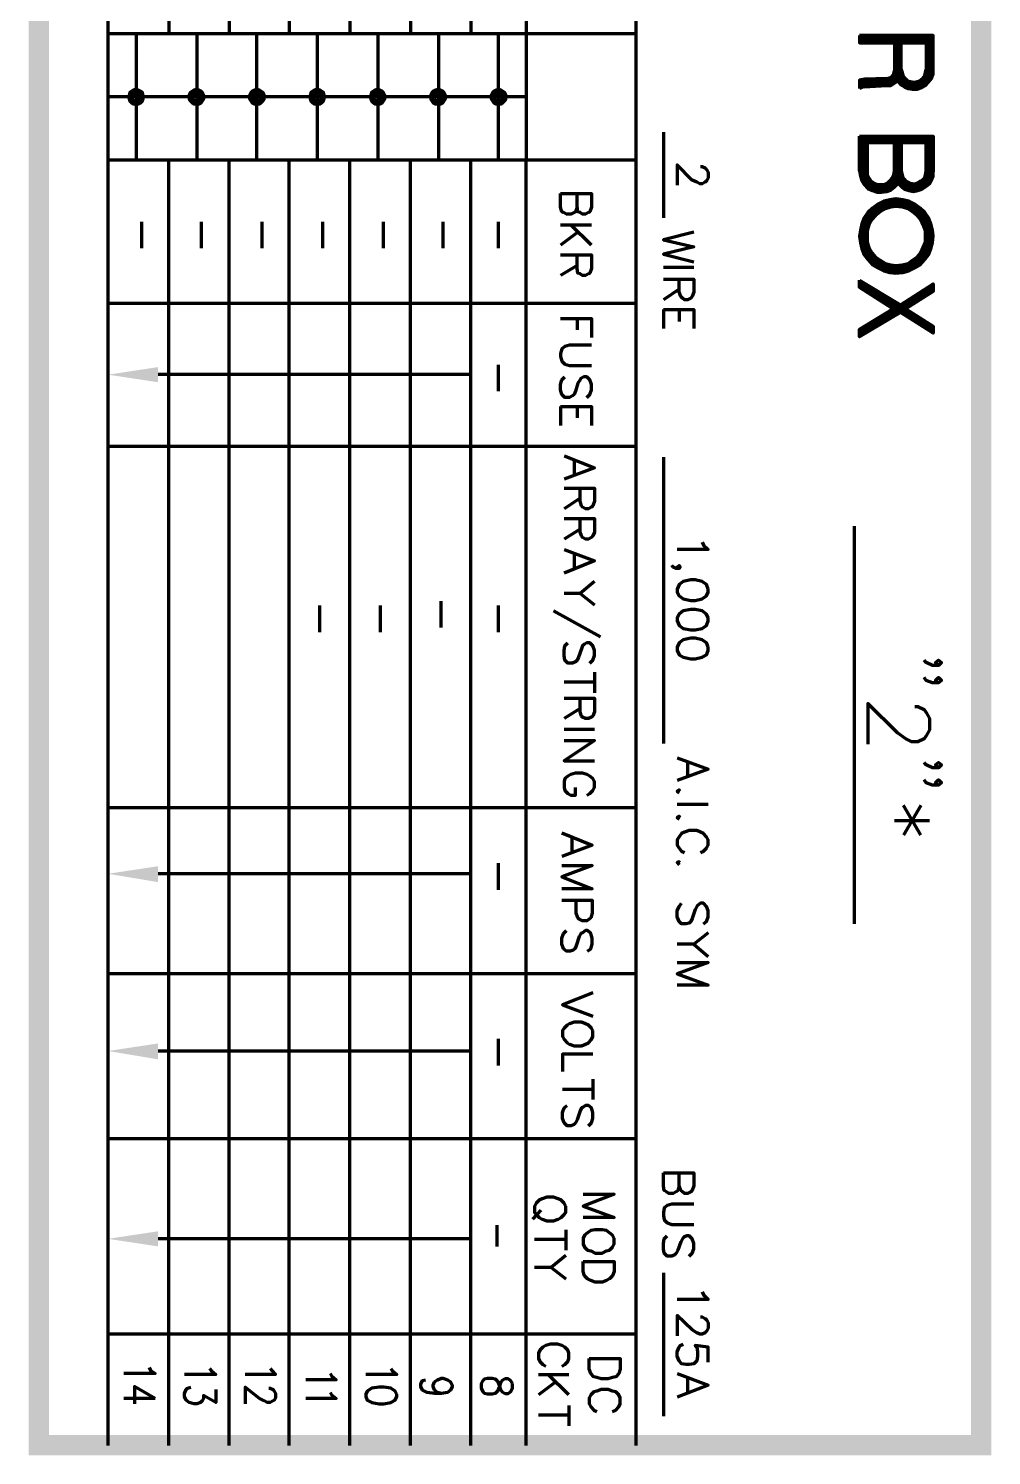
# Model space of a CAD drawing. Header units: inches. Extents: x -186 to 186, y -282 to 282.
# Drawn here: x 8.8 to 55.9, y 139 to 208.8 of the extents above; entities that cross this region are included whole.
import ezdxf

# ---------------------------------------------------------------- set-up
doc = ezdxf.new("R2010")
doc.units = ezdxf.units.IN
doc.header["$MEASUREMENT"] = 0
doc.layers.add('H', color=7, linetype='CONTINUOUS', lineweight=100)
doc.layers.add('P', color=250, linetype='CONTINUOUS', lineweight=100)

msp = doc.modelspace()

# ---------------------------------------------------------------- hatches: boundary and pattern name
at = {"layer": 'H', "linetype": 'Continuous'}
for points in [[(8.815, 139), (9.815, 140), (8.815, 271.889)], [(9.815, 140), (8.815, 271.889), (9.815, 270.889)], [(55.889, 271.37), (54.889, 271.37), (55.889, 139)], [(54.889, 271.37), (55.889, 139), (54.889, 140)], [(13.926, 205.852), (14.037, 205.556), (13.815, 205.778)], [(14.074, 205.889), (14.074, 205.556), (13.926, 205.852)], [(14.074, 205.556), (13.926, 205.852), (14.037, 205.556)], [(14.185, 205.852), (14.111, 205.556), (14.074, 205.889)], [(14.111, 205.556), (14.074, 205.889), (14.074, 205.556)], [(14.148, 205.519), (14.185, 205.852), (14.111, 205.556)], [(14.333, 205.778), (14.148, 205.519), (14.185, 205.852)], [(16.889, 205.852), (17, 205.556), (16.778, 205.778)], [(17.037, 205.889), (17.037, 205.556), (16.889, 205.852)], [(17.037, 205.556), (16.889, 205.852), (17, 205.556)], [(17.148, 205.852), (17.074, 205.556), (17.037, 205.889)], [(17.074, 205.556), (17.037, 205.889), (17.037, 205.556)], [(17.111, 205.519), (17.148, 205.852), (17.074, 205.556)], [(17.296, 205.778), (17.111, 205.519), (17.148, 205.852)], [(19.852, 205.852), (19.926, 205.556), (19.704, 205.778)], [(19.963, 205.889), (19.963, 205.556), (19.852, 205.852)], [(19.963, 205.556), (19.852, 205.852), (19.926, 205.556)], [(20.111, 205.852), (20, 205.556), (19.963, 205.889)], [(20, 205.556), (19.963, 205.889), (19.963, 205.556)], [(20.037, 205.519), (20.111, 205.852), (20, 205.556)], [(20.222, 205.778), (20.037, 205.519), (20.111, 205.852)], [(22.778, 205.852), (22.889, 205.556), (22.667, 205.778)], [(22.926, 205.889), (22.926, 205.556), (22.778, 205.852)], [(22.926, 205.556), (22.778, 205.852), (22.889, 205.556)], [(23.074, 205.852), (22.963, 205.556), (22.926, 205.889)], [(22.963, 205.556), (22.926, 205.889), (22.926, 205.556)], [(23, 205.519), (23.074, 205.852), (22.963, 205.556)], [(23.185, 205.778), (23, 205.519), (23.074, 205.852)], [(25.741, 205.852), (25.852, 205.556), (25.63, 205.778)], [(25.889, 205.889), (25.889, 205.556), (25.741, 205.852)], [(25.889, 205.556), (25.741, 205.852), (25.852, 205.556)], [(26, 205.852), (25.926, 205.556), (25.889, 205.889)], [(25.926, 205.556), (25.889, 205.889), (25.889, 205.556)], [(25.963, 205.519), (26, 205.852), (25.926, 205.556)], [(26.148, 205.778), (25.963, 205.519), (26, 205.852)], [(28.704, 205.852), (28.815, 205.556), (28.556, 205.778)], [(28.852, 205.889), (28.852, 205.556), (28.704, 205.852)], [(28.852, 205.556), (28.704, 205.852), (28.815, 205.556)], [(28.963, 205.852), (28.889, 205.556), (28.852, 205.889)], [(28.889, 205.556), (28.852, 205.889), (28.852, 205.556)], [(29.111, 205.778), (28.889, 205.519), (28.963, 205.852)], [(28.889, 205.519), (28.963, 205.852), (28.889, 205.556)], [(31.667, 205.852), (31.741, 205.556), (31.519, 205.778)], [(31.778, 205.889), (31.778, 205.556), (31.667, 205.852)], [(31.778, 205.556), (31.667, 205.852), (31.741, 205.556)], [(31.926, 205.852), (31.815, 205.556), (31.778, 205.889)], [(31.815, 205.556), (31.778, 205.889), (31.778, 205.556)], [(31.852, 205.519), (31.926, 205.852), (31.815, 205.556)], [(32.037, 205.778), (31.852, 205.519), (31.926, 205.852)], [(13.667, 205.556), (13.963, 205.481), (13.63, 205.444)], [(13.963, 205.481), (13.63, 205.444), (13.963, 205.444)], [(13.63, 205.444), (13.963, 205.444), (13.667, 205.296)], [(13.704, 205.704), (13.963, 205.519), (13.667, 205.556)], [(13.963, 205.519), (13.667, 205.556), (13.963, 205.481)], [(13.963, 205.444), (13.667, 205.296), (13.963, 205.407)], [(13.667, 205.296), (13.963, 205.407), (13.704, 205.185)], [(13.815, 205.778), (14, 205.519), (13.704, 205.704)], [(14, 205.519), (13.704, 205.704), (13.963, 205.519)], [(13.963, 205.407), (13.704, 205.185), (13.963, 205.37)], [(13.704, 205.185), (13.963, 205.37), (13.815, 205.074)], [(14.037, 205.556), (13.815, 205.778), (14, 205.519)], [(13.963, 205.37), (13.815, 205.074), (14, 205.333)], [(13.815, 205.074), (14, 205.333), (13.926, 205)], [(14, 205.333), (13.926, 205), (14.037, 205.333)], [(13.926, 205), (14.037, 205.333), (14.074, 205)], [(14.037, 205.333), (14.074, 205), (14.074, 205.296)], [(14.074, 205.296), (14.185, 205), (14.111, 205.333)], [(14.074, 205), (14.074, 205.296), (14.185, 205)], [(14.185, 205), (14.111, 205.333), (14.333, 205.074)], [(14.111, 205.333), (14.333, 205.074), (14.148, 205.333)], [(14.185, 205.519), (14.333, 205.778), (14.148, 205.519)], [(14.148, 205.333), (14.444, 205.185), (14.185, 205.37)], [(14.333, 205.074), (14.148, 205.333), (14.444, 205.185)], [(14.444, 205.704), (14.185, 205.519), (14.333, 205.778)], [(14.481, 205.556), (14.185, 205.481), (14.444, 205.704)], [(14.185, 205.481), (14.444, 205.704), (14.185, 205.519)], [(14.519, 205.444), (14.185, 205.444), (14.481, 205.556)], [(14.185, 205.444), (14.481, 205.556), (14.185, 205.481)], [(14.481, 205.296), (14.185, 205.407), (14.519, 205.444)], [(14.185, 205.407), (14.519, 205.444), (14.185, 205.444)], [(14.185, 205.37), (14.481, 205.296), (14.185, 205.407)], [(14.444, 205.185), (14.185, 205.37), (14.481, 205.296)], [(16.667, 205.704), (16.926, 205.519), (16.593, 205.556)], [(16.926, 205.519), (16.593, 205.556), (16.889, 205.481)], [(16.593, 205.556), (16.889, 205.481), (16.593, 205.444)], [(16.889, 205.481), (16.593, 205.444), (16.889, 205.444)], [(16.593, 205.444), (16.889, 205.444), (16.593, 205.296)], [(16.889, 205.444), (16.593, 205.296), (16.889, 205.407)], [(16.593, 205.296), (16.889, 205.407), (16.667, 205.185)], [(16.778, 205.778), (16.963, 205.519), (16.667, 205.704)], [(16.963, 205.519), (16.667, 205.704), (16.926, 205.519)], [(16.889, 205.407), (16.667, 205.185), (16.926, 205.37)], [(16.667, 205.185), (16.926, 205.37), (16.778, 205.074)], [(17, 205.556), (16.778, 205.778), (16.963, 205.519)], [(16.926, 205.37), (16.778, 205.074), (16.963, 205.333)], [(16.778, 205.074), (16.963, 205.333), (16.889, 205)], [(16.963, 205.333), (16.889, 205), (17, 205.333)], [(16.889, 205), (17, 205.333), (17.037, 205)], [(17, 205.333), (17.037, 205), (17.037, 205.296)], [(17.037, 205.296), (17.148, 205), (17.074, 205.333)], [(17.037, 205), (17.037, 205.296), (17.148, 205)], [(17.148, 205), (17.074, 205.333), (17.296, 205.074)], [(17.074, 205.333), (17.296, 205.074), (17.111, 205.333)], [(17.37, 205.704), (17.111, 205.519), (17.296, 205.778)], [(17.148, 205.481), (17.37, 205.704), (17.111, 205.519)], [(17.111, 205.37), (17.444, 205.296), (17.148, 205.407)], [(17.111, 205.333), (17.37, 205.185), (17.111, 205.37)], [(17.37, 205.185), (17.111, 205.37), (17.444, 205.296)], [(17.296, 205.074), (17.111, 205.333), (17.37, 205.185)], [(17.444, 205.556), (17.148, 205.481), (17.37, 205.704)], [(17.481, 205.444), (17.148, 205.444), (17.444, 205.556)], [(17.148, 205.444), (17.444, 205.556), (17.148, 205.481)], [(17.444, 205.296), (17.148, 205.407), (17.481, 205.444)], [(17.148, 205.407), (17.481, 205.444), (17.148, 205.444)], [(19.556, 205.556), (19.852, 205.481), (19.519, 205.444)], [(19.852, 205.481), (19.519, 205.444), (19.852, 205.444)], [(19.519, 205.444), (19.852, 205.444), (19.556, 205.296)], [(19.63, 205.704), (19.889, 205.519), (19.556, 205.556)], [(19.889, 205.519), (19.556, 205.556), (19.852, 205.481)], [(19.852, 205.444), (19.556, 205.296), (19.852, 205.407)], [(19.556, 205.296), (19.852, 205.407), (19.63, 205.185)], [(19.704, 205.778), (19.889, 205.519), (19.63, 205.704)], [(19.852, 205.407), (19.63, 205.185), (19.889, 205.37)], [(19.63, 205.185), (19.889, 205.37), (19.704, 205.074)], [(19.926, 205.556), (19.704, 205.778), (19.889, 205.519)], [(19.889, 205.37), (19.704, 205.074), (19.889, 205.333)], [(19.704, 205.074), (19.889, 205.333), (19.852, 205)], [(19.889, 205.333), (19.852, 205), (19.926, 205.333)], [(19.852, 205), (19.926, 205.333), (19.963, 205)], [(19.926, 205.333), (19.963, 205), (19.963, 205.296)], [(19.963, 205.296), (20.111, 205), (20, 205.333)], [(19.963, 205), (19.963, 205.296), (20.111, 205)], [(20.111, 205), (20, 205.333), (20.222, 205.074)], [(20, 205.333), (20.222, 205.074), (20.037, 205.333)], [(20.074, 205.519), (20.222, 205.778), (20.037, 205.519)], [(20.037, 205.333), (20.333, 205.185), (20.074, 205.37)], [(20.222, 205.074), (20.037, 205.333), (20.333, 205.185)], [(20.333, 205.704), (20.074, 205.519), (20.222, 205.778)], [(20.111, 205.481), (20.333, 205.704), (20.074, 205.519)], [(20.074, 205.37), (20.407, 205.296), (20.111, 205.407)], [(20.333, 205.185), (20.074, 205.37), (20.407, 205.296)], [(20.407, 205.556), (20.111, 205.481), (20.333, 205.704)], [(20.407, 205.444), (20.111, 205.444), (20.407, 205.556)], [(20.111, 205.444), (20.407, 205.556), (20.111, 205.481)], [(20.407, 205.296), (20.111, 205.407), (20.407, 205.444)], [(20.111, 205.407), (20.407, 205.444), (20.111, 205.444)], [(22.519, 205.556), (22.815, 205.481), (22.481, 205.444)], [(22.815, 205.481), (22.481, 205.444), (22.815, 205.444)], [(22.481, 205.444), (22.815, 205.444), (22.519, 205.296)], [(22.556, 205.704), (22.815, 205.519), (22.519, 205.556)], [(22.815, 205.519), (22.519, 205.556), (22.815, 205.481)], [(22.815, 205.444), (22.519, 205.296), (22.815, 205.407)], [(22.519, 205.296), (22.815, 205.407), (22.556, 205.185)], [(22.667, 205.778), (22.852, 205.519), (22.556, 205.704)], [(22.852, 205.519), (22.556, 205.704), (22.815, 205.519)], [(22.815, 205.407), (22.556, 205.185), (22.815, 205.37)], [(22.556, 205.185), (22.815, 205.37), (22.667, 205.074)], [(22.889, 205.556), (22.667, 205.778), (22.852, 205.519)], [(22.815, 205.37), (22.667, 205.074), (22.852, 205.333)], [(22.667, 205.074), (22.852, 205.333), (22.778, 205)], [(22.852, 205.333), (22.778, 205), (22.889, 205.333)], [(22.778, 205), (22.889, 205.333), (22.926, 205)], [(22.889, 205.333), (22.926, 205), (22.926, 205.296)], [(22.926, 205.296), (23.074, 205), (22.963, 205.333)], [(22.926, 205), (22.926, 205.296), (23.074, 205)], [(23.074, 205), (22.963, 205.333), (23.185, 205.074)], [(22.963, 205.333), (23.185, 205.074), (23, 205.333)], [(23.037, 205.519), (23.185, 205.778), (23, 205.519)], [(23, 205.333), (23.296, 205.185), (23.037, 205.37)], [(23.185, 205.074), (23, 205.333), (23.296, 205.185)], [(23.296, 205.704), (23.037, 205.519), (23.185, 205.778)], [(23.333, 205.556), (23.037, 205.481), (23.296, 205.704)], [(23.037, 205.481), (23.296, 205.704), (23.037, 205.519)], [(23.37, 205.444), (23.037, 205.444), (23.333, 205.556)], [(23.037, 205.444), (23.333, 205.556), (23.037, 205.481)], [(23.333, 205.296), (23.037, 205.407), (23.37, 205.444)], [(23.037, 205.407), (23.37, 205.444), (23.037, 205.444)], [(23.037, 205.37), (23.333, 205.296), (23.037, 205.407)], [(23.296, 205.185), (23.037, 205.37), (23.333, 205.296)], [(25.481, 205.556), (25.778, 205.481), (25.444, 205.444)], [(25.778, 205.481), (25.444, 205.444), (25.778, 205.444)], [(25.444, 205.444), (25.778, 205.444), (25.481, 205.296)], [(25.519, 205.704), (25.778, 205.519), (25.481, 205.556)], [(25.778, 205.519), (25.481, 205.556), (25.778, 205.481)], [(25.778, 205.444), (25.481, 205.296), (25.778, 205.407)], [(25.481, 205.296), (25.778, 205.407), (25.519, 205.185)], [(25.63, 205.778), (25.815, 205.519), (25.519, 205.704)], [(25.815, 205.519), (25.519, 205.704), (25.778, 205.519)], [(25.778, 205.407), (25.519, 205.185), (25.778, 205.37)], [(25.519, 205.185), (25.778, 205.37), (25.63, 205.074)], [(25.852, 205.556), (25.63, 205.778), (25.815, 205.519)], [(25.778, 205.37), (25.63, 205.074), (25.815, 205.333)], [(25.63, 205.074), (25.815, 205.333), (25.741, 205)], [(25.815, 205.333), (25.741, 205), (25.852, 205.333)], [(25.741, 205), (25.852, 205.333), (25.889, 205)], [(25.852, 205.333), (25.889, 205), (25.889, 205.296)], [(25.889, 205.296), (26, 205), (25.926, 205.333)], [(25.889, 205), (25.889, 205.296), (26, 205)], [(26, 205), (25.926, 205.333), (26.148, 205.074)], [(25.926, 205.333), (26.148, 205.074), (25.963, 205.333)], [(26, 205.519), (26.148, 205.778), (25.963, 205.519)], [(25.963, 205.333), (26.222, 205.185), (26, 205.37)], [(26.148, 205.074), (25.963, 205.333), (26.222, 205.185)], [(26.222, 205.704), (26, 205.519), (26.148, 205.778)], [(26.296, 205.556), (26, 205.481), (26.222, 205.704)], [(26, 205.481), (26.222, 205.704), (26, 205.519)], [(26.333, 205.444), (26, 205.444), (26.296, 205.556)], [(26, 205.444), (26.296, 205.556), (26, 205.481)], [(26.296, 205.296), (26, 205.407), (26.333, 205.444)], [(26, 205.407), (26.333, 205.444), (26, 205.444)], [(26, 205.37), (26.296, 205.296), (26, 205.407)], [(26.222, 205.185), (26, 205.37), (26.296, 205.296)], [(28.481, 205.704), (28.741, 205.519), (28.407, 205.556)], [(28.741, 205.519), (28.407, 205.556), (28.704, 205.481)], [(28.407, 205.556), (28.704, 205.481), (28.407, 205.444)], [(28.704, 205.481), (28.407, 205.444), (28.704, 205.444)], [(28.407, 205.444), (28.704, 205.444), (28.407, 205.296)], [(28.704, 205.444), (28.407, 205.296), (28.704, 205.407)], [(28.407, 205.296), (28.704, 205.407), (28.481, 205.185)], [(28.556, 205.778), (28.778, 205.519), (28.481, 205.704)], [(28.778, 205.519), (28.481, 205.704), (28.741, 205.519)], [(28.704, 205.407), (28.481, 205.185), (28.741, 205.37)], [(28.481, 205.185), (28.741, 205.37), (28.556, 205.074)], [(28.815, 205.556), (28.556, 205.778), (28.778, 205.519)], [(28.741, 205.37), (28.556, 205.074), (28.778, 205.333)], [(28.556, 205.074), (28.778, 205.333), (28.704, 205)], [(28.778, 205.333), (28.704, 205), (28.815, 205.333)], [(28.704, 205), (28.815, 205.333), (28.852, 205)], [(28.815, 205.333), (28.852, 205), (28.852, 205.296)], [(28.852, 205.296), (28.963, 205), (28.889, 205.333)], [(28.852, 205), (28.852, 205.296), (28.963, 205)], [(28.926, 205.519), (29.111, 205.778), (28.889, 205.519)], [(28.889, 205.333), (29.185, 205.185), (28.926, 205.37)], [(28.963, 205), (28.889, 205.333), (29.111, 205.074)], [(29.111, 205.074), (28.889, 205.333), (29.185, 205.185)], [(29.185, 205.704), (28.926, 205.519), (29.111, 205.778)], [(28.963, 205.481), (29.185, 205.704), (28.926, 205.519)], [(28.926, 205.37), (29.259, 205.296), (28.963, 205.407)], [(29.185, 205.185), (28.926, 205.37), (29.259, 205.296)], [(29.259, 205.556), (28.963, 205.481), (29.185, 205.704)], [(29.296, 205.444), (28.963, 205.444), (29.259, 205.556)], [(28.963, 205.444), (29.259, 205.556), (28.963, 205.481)], [(29.259, 205.296), (28.963, 205.407), (29.296, 205.444)], [(28.963, 205.407), (29.296, 205.444), (28.963, 205.444)], [(31.37, 205.556), (31.667, 205.481), (31.333, 205.444)], [(31.667, 205.481), (31.333, 205.444), (31.667, 205.444)], [(31.333, 205.444), (31.667, 205.444), (31.37, 205.296)], [(31.444, 205.704), (31.667, 205.519), (31.37, 205.556)], [(31.667, 205.519), (31.37, 205.556), (31.667, 205.481)], [(31.667, 205.444), (31.37, 205.296), (31.667, 205.407)], [(31.37, 205.296), (31.667, 205.407), (31.444, 205.185)], [(31.519, 205.778), (31.704, 205.519), (31.444, 205.704)], [(31.704, 205.519), (31.444, 205.704), (31.667, 205.519)], [(31.667, 205.407), (31.444, 205.185), (31.667, 205.37)], [(31.444, 205.185), (31.667, 205.37), (31.519, 205.074)], [(31.741, 205.556), (31.519, 205.778), (31.704, 205.519)], [(31.667, 205.37), (31.519, 205.074), (31.704, 205.333)], [(31.519, 205.074), (31.704, 205.333), (31.667, 205)], [(31.704, 205.333), (31.667, 205), (31.741, 205.333)], [(31.667, 205), (31.741, 205.333), (31.778, 205)], [(31.741, 205.333), (31.778, 205), (31.778, 205.296)], [(31.778, 205.296), (31.926, 205), (31.815, 205.333)], [(31.778, 205), (31.778, 205.296), (31.926, 205)], [(31.926, 205), (31.815, 205.333), (32.037, 205.074)], [(31.815, 205.333), (32.037, 205.074), (31.852, 205.333)], [(31.889, 205.519), (32.037, 205.778), (31.852, 205.519)], [(31.852, 205.333), (32.148, 205.185), (31.889, 205.37)], [(32.037, 205.074), (31.852, 205.333), (32.148, 205.185)], [(32.148, 205.704), (31.889, 205.519), (32.037, 205.778)], [(32.222, 205.556), (31.889, 205.481), (32.148, 205.704)], [(31.889, 205.481), (32.148, 205.704), (31.889, 205.519)], [(31.926, 205.444), (32.222, 205.556), (31.889, 205.481)], [(32.222, 205.296), (31.889, 205.407), (32.222, 205.444)], [(31.889, 205.407), (32.222, 205.444), (31.926, 205.444)], [(31.889, 205.37), (32.222, 205.296), (31.889, 205.407)], [(32.148, 205.185), (31.889, 205.37), (32.222, 205.296)], [(32.222, 205.444), (31.926, 205.444), (32.222, 205.556)], [(15.148, 191.481), (12.704, 191.852), (15.148, 192.222)], [(15.148, 167.037), (12.704, 167.444), (15.148, 167.815)], [(15.148, 158.37), (12.704, 158.778), (15.148, 159.148)], [(15.148, 149.222), (12.704, 149.593), (15.148, 149.963)], [(55.889, 139), (54.889, 140), (8.815, 139)], [(54.889, 140), (8.815, 139), (9.815, 140)]]:
    msp.add_hatch(color=0, dxfattribs=at).paths.add_polyline_path(points)

# ---------------------------------------------------------------- linework, layer by layer
at = {"layer": 'P', "color": 0, "linetype": 'Continuous'}
for points in [[(12.704, 139.481), (12.704, 271.37)], [(15.667, 271.37), (15.667, 208.519)], [(18.63, 271.37), (18.63, 208.519)], [(21.556, 271.37), (21.556, 208.519)], [(24.519, 271.37), (24.519, 208.519)], [(27.481, 271.37), (27.481, 208.519)], [(30.444, 271.37), (30.444, 208.519)], [(33.148, 271.37), (33.148, 208.519)], [(38.519, 139.481), (38.519, 271.37)], [(38.519, 208.519), (12.704, 208.519)], [(14.074, 208.519), (14.074, 202.333)], [(17.037, 208.519), (17.037, 202.333)], [(19.963, 208.519), (19.963, 202.333)], [(22.926, 208.519), (22.926, 202.333)], [(25.889, 208.519), (25.889, 202.333)], [(28.852, 208.519), (28.852, 202.333)], [(31.778, 208.519), (31.778, 202.333)], [(33.148, 208.519), (33.148, 202.333)], [(49.444, 208.444), (49.444, 208.074), (51.148, 208.074)], [(49.667, 205.926), (50.778, 206), (50.963, 206), (51.148, 206.111), (51.296, 206.222), (51.444, 206.037), (51.63, 205.926), (51.815, 205.852), (52.037, 205.815), (52.259, 205.815), (52.481, 205.889), (52.667, 206), (52.815, 206.148), (52.963, 206.333), (53.037, 206.556), (53.037, 206.778), (53.037, 208.444), (49.444, 208.444)], [(49.444, 206.185), (49.704, 206.222), (50.778, 206.296), (50.889, 206.296), (51.037, 206.37), (51.111, 206.481), (51.185, 206.556), (51.185, 206.704), (51.185, 208.148), (49.519, 208.148), (49.519, 208.37)], [(49.519, 208.37), (53, 208.37), (53, 206.778)], [(49.556, 208.333), (52.926, 208.333), (52.926, 206.778)], [(49.704, 206.185), (50.778, 206.222), (50.926, 206.259), (51.037, 206.333), (51.148, 206.444), (51.222, 206.556), (51.259, 206.704), (51.259, 208.222), (49.556, 208.222), (49.556, 208.333)], [(49.63, 208.259), (52.852, 208.259), (52.852, 206.778)], [(51.148, 208.074), (51.148, 206.704)], [(51.296, 206.778), (51.296, 208.259)], [(51.37, 208.222), (52.815, 208.222), (52.815, 206.778)], [(51.37, 206.778), (51.37, 208.222)], [(51.444, 208.148), (52.741, 208.148), (52.741, 206.778)], [(51.444, 206.778), (51.444, 208.148)], [(51.481, 208.074), (52.704, 208.074), (52.704, 206.778)], [(51.481, 206.778), (51.481, 208.074)], [(50.778, 206.333), (50.889, 206.37), (51.037, 206.444), (51.111, 206.556), (51.148, 206.704)], [(50.778, 206.185), (50.926, 206.185), (51.111, 206.259), (51.222, 206.37), (51.296, 206.556), (51.296, 206.704)], [(51.296, 206.333), (51.444, 206.148), (51.556, 206.037), (51.741, 205.926), (51.926, 205.889), (52.148, 205.852), (52.333, 205.889), (52.519, 205.963), (52.667, 206.074), (52.815, 206.222), (52.889, 206.37), (52.963, 206.556), (53, 206.778)], [(51.296, 206.778), (51.333, 206.556), (51.407, 206.37), (51.556, 206.222), (51.704, 206.111), (51.889, 206), (52.111, 206), (52.296, 206), (52.481, 206.111), (52.63, 206.222), (52.778, 206.37), (52.852, 206.556), (52.852, 206.778)], [(51.296, 206.778), (51.296, 206.704)], [(51.333, 206.444), (51.407, 206.259), (51.556, 206.111), (51.741, 206), (51.963, 205.963), (52.148, 205.926), (52.37, 205.963), (52.556, 206.074), (52.704, 206.185), (52.815, 206.37), (52.889, 206.556), (52.926, 206.778)], [(51.37, 206.778), (51.407, 206.593), (51.481, 206.407), (51.593, 206.259), (51.741, 206.148), (51.889, 206.074), (52.111, 206.037), (52.296, 206.074), (52.444, 206.148), (52.593, 206.259), (52.704, 206.407), (52.778, 206.593), (52.815, 206.778)], [(51.444, 206.778), (51.444, 206.593), (51.519, 206.444), (51.63, 206.296), (51.778, 206.185), (51.926, 206.148), (52.111, 206.111), (52.259, 206.148), (52.444, 206.185), (52.556, 206.296), (52.667, 206.444), (52.741, 206.593), (52.741, 206.778)], [(51.481, 206.778), (51.519, 206.63), (51.556, 206.481), (51.667, 206.333), (51.778, 206.222), (51.926, 206.185), (52.111, 206.148), (52.259, 206.185), (52.37, 206.222), (52.519, 206.333), (52.63, 206.481), (52.667, 206.63), (52.704, 206.778)], [(50.778, 206.333), (49.704, 206.296), (49.444, 206.259), (49.444, 205.852)], [(49.704, 206.111), (49.444, 206.074)], [(50.778, 206.037), (49.704, 206), (49.444, 205.926)], [(49.704, 206.037), (49.556, 206.037), (49.444, 206)], [(49.667, 205.926), (49.556, 205.889), (49.444, 205.852)], [(49.704, 206.185), (49.481, 206.148)], [(50.778, 206.185), (49.704, 206.111)], [(50.778, 206.111), (49.704, 206.037)], [(50.778, 206.111), (50.926, 206.148), (51.111, 206.185), (51.222, 206.296), (51.333, 206.444)], [(50.778, 206.037), (50.926, 206.074), (51.074, 206.111), (51.185, 206.222), (51.296, 206.333)], [(33.148, 205.444), (12.704, 205.444)], [(39.852, 203.704), (39.852, 199.519)], [(49.444, 203.519), (53.037, 203.519), (53.037, 201.778)], [(49.444, 201.815), (49.444, 203.519)], [(49.519, 203.481), (53, 203.481), (53, 201.815)], [(49.519, 201.815), (49.519, 203.481)], [(49.556, 201.815), (49.556, 203.444)], [(49.556, 203.407), (52.926, 203.407), (52.926, 201.815)], [(49.63, 203.37), (52.852, 203.37), (52.852, 201.815)], [(49.63, 201.815), (49.63, 203.37)], [(51.259, 203.296), (49.704, 203.296), (49.704, 201.815), (49.704, 201.593), (49.815, 201.407), (49.926, 201.222), (50.074, 201.111), (50.259, 201.037), (50.481, 201), (50.667, 201.037), (50.852, 201.111), (51.037, 201.222), (51.148, 201.407), (51.222, 201.593), (51.259, 201.815), (51.259, 203.296)], [(51.185, 203.222), (49.741, 203.222), (49.741, 201.815), (49.778, 201.63), (49.852, 201.444), (49.963, 201.296), (50.111, 201.185), (50.296, 201.111), (50.481, 201.074), (50.667, 201.111), (50.815, 201.185), (50.963, 201.296), (51.111, 201.444), (51.148, 201.63), (51.185, 201.815), (51.185, 203.222)], [(49.815, 203.185), (49.815, 201.815), (49.815, 201.63), (49.889, 201.481), (50, 201.333), (50.148, 201.222), (50.296, 201.148), (50.481, 201.148), (50.63, 201.148), (50.815, 201.222), (50.926, 201.333), (51.037, 201.481), (51.111, 201.63), (51.148, 201.815), (51.148, 203.185), (49.815, 203.185)], [(51.296, 201.815), (51.296, 203.37)], [(51.37, 203.296), (52.815, 203.296), (52.815, 201.815)], [(51.37, 201.815), (51.37, 203.296)], [(51.444, 203.222), (52.741, 203.222), (52.741, 201.815)], [(51.444, 201.815), (51.444, 203.222)], [(51.481, 203.185), (51.481, 201.815), (51.519, 201.63), (51.556, 201.481), (51.667, 201.37), (51.778, 201.296), (51.926, 201.222), (52.111, 201.185), (52.222, 201.222), (52.37, 201.296), (52.519, 201.37), (52.63, 201.481), (52.667, 201.63), (52.704, 201.815), (52.704, 203.185), (51.481, 203.185)], [(38.519, 202.333), (12.704, 202.333)], [(15.667, 139.481), (15.667, 202.333)], [(18.63, 139.481), (18.63, 202.333)], [(21.556, 139.481), (21.556, 202.333)], [(24.519, 139.481), (24.519, 202.333)], [(27.481, 139.481), (27.481, 202.333)], [(30.444, 139.481), (30.444, 202.333)], [(33.148, 139.481), (33.148, 202.333)], [(41.667, 202.037), (41.741, 202.037), (41.889, 201.963), (41.963, 201.889), (42.037, 201.741), (42.037, 201.481), (41.963, 201.333), (41.889, 201.259), (41.741, 201.185), (41.63, 201.185), (41.481, 201.259), (41.259, 201.37), (40.519, 202.111), (40.519, 201.111)], [(49.444, 201.815), (49.481, 201.556), (49.556, 201.333), (49.667, 201.148), (49.852, 200.963), (50.074, 200.852), (50.296, 200.778), (50.519, 200.778), (50.778, 200.815), (50.963, 200.889), (51.148, 201.037), (51.333, 201.222)], [(49.519, 201.815), (49.519, 201.593), (49.593, 201.37), (49.704, 201.185), (49.852, 201.037), (50.037, 200.926), (50.222, 200.852), (50.444, 200.852), (50.667, 200.852), (50.852, 200.926), (51.037, 201.037), (51.185, 201.185), (51.296, 201.333)], [(49.556, 201.815), (49.593, 201.593), (49.667, 201.407), (49.778, 201.222), (49.926, 201.074), (50.111, 200.963), (50.296, 200.926), (50.519, 200.889), (50.704, 200.926), (50.889, 201), (51.074, 201.148), (51.222, 201.296), (51.296, 201.481)], [(49.63, 201.815), (49.667, 201.593), (49.741, 201.37), (49.852, 201.222), (50.037, 201.074), (50.222, 201), (50.481, 200.963), (50.667, 201), (50.889, 201.074), (51.037, 201.222), (51.185, 201.37), (51.296, 201.593), (51.296, 201.815)], [(51.296, 201.333), (51.444, 201.185), (51.556, 201.037), (51.741, 200.963), (51.926, 200.889), (52.148, 200.889), (52.333, 200.926), (52.519, 201), (52.667, 201.111), (52.815, 201.222), (52.889, 201.407), (52.963, 201.593), (53, 201.815)], [(51.296, 201.481), (51.407, 201.296), (51.556, 201.148), (51.741, 201.037), (51.926, 200.963), (52.148, 200.963), (52.333, 201), (52.519, 201.111), (52.704, 201.222), (52.815, 201.37), (52.889, 201.593), (52.926, 201.815)], [(51.296, 201.815), (51.333, 201.593), (51.407, 201.407), (51.519, 201.259), (51.704, 201.148), (51.889, 201.037), (52.074, 201.037), (52.296, 201.037), (52.481, 201.148), (52.63, 201.259), (52.778, 201.407), (52.852, 201.593), (52.852, 201.815)], [(51.333, 201.222), (51.481, 201.074), (51.63, 200.926), (51.852, 200.852), (52.074, 200.815), (52.296, 200.852), (52.481, 200.926), (52.667, 201.037), (52.852, 201.185), (52.963, 201.37), (53.037, 201.556), (53.037, 201.778)], [(51.37, 201.815), (51.407, 201.63), (51.481, 201.444), (51.593, 201.296), (51.741, 201.185), (51.889, 201.111), (52.111, 201.074), (52.296, 201.111), (52.444, 201.185), (52.593, 201.296), (52.704, 201.444), (52.778, 201.63), (52.815, 201.815)], [(51.444, 201.815), (51.444, 201.63), (51.519, 201.481), (51.63, 201.333), (51.778, 201.222), (51.926, 201.148), (52.111, 201.148), (52.259, 201.148), (52.407, 201.222), (52.556, 201.333), (52.667, 201.481), (52.741, 201.63), (52.741, 201.815)], [(34.815, 200.704), (36.333, 200.704), (36.333, 200.037), (36.259, 199.815), (36.185, 199.778), (36.037, 199.704), (35.889, 199.704), (35.778, 199.778), (35.667, 199.815), (35.63, 200.037), (35.63, 200.704)], [(35.63, 200.037), (35.556, 199.815), (35.481, 199.778), (35.333, 199.704), (35.111, 199.704), (34.963, 199.778), (34.889, 199.815), (34.815, 200.037), (34.815, 200.704)], [(51.222, 196.815), (51.556, 196.852), (51.852, 196.926), (52.148, 197.074), (52.407, 197.222), (52.63, 197.481), (52.815, 197.704), (52.926, 198), (53, 198.296), (53.037, 198.63), (53, 198.926), (52.926, 199.222), (52.815, 199.519), (52.63, 199.778), (52.407, 200), (52.148, 200.185), (51.852, 200.333), (51.556, 200.407), (51.222, 200.444), (50.926, 200.407), (50.63, 200.333), (50.333, 200.185), (50.074, 200), (49.852, 199.778), (49.667, 199.519), (49.556, 199.222), (49.481, 198.926), (49.444, 198.63), (49.481, 198.296), (49.556, 198), (49.667, 197.704), (49.852, 197.481), (50.074, 197.222), (50.333, 197.074), (50.63, 196.926), (50.926, 196.852), (51.222, 196.815)], [(51.222, 196.889), (51.556, 196.889), (51.852, 197), (52.111, 197.111), (52.37, 197.296), (52.556, 197.519), (52.741, 197.741), (52.889, 198.037), (52.963, 198.333), (53, 198.63), (52.963, 198.926), (52.889, 199.222), (52.741, 199.481), (52.556, 199.741), (52.37, 199.963), (52.111, 200.148), (51.852, 200.259), (51.556, 200.333), (51.222, 200.37), (50.963, 200.333), (50.667, 200.259), (50.37, 200.148), (50.111, 199.963), (49.889, 199.741), (49.741, 199.481), (49.63, 199.222), (49.519, 198.926), (49.519, 198.63), (49.519, 198.333), (49.63, 198.037), (49.741, 197.741), (49.889, 197.519), (50.111, 197.296), (50.37, 197.111), (50.667, 197), (50.963, 196.889), (51.222, 196.889)], [(51.222, 196.963), (51.519, 196.963), (51.815, 197.037), (52.074, 197.185), (52.333, 197.333), (52.519, 197.556), (52.704, 197.778), (52.815, 198.037), (52.889, 198.333), (52.926, 198.63), (52.889, 198.926), (52.815, 199.185), (52.704, 199.481), (52.519, 199.704), (52.333, 199.889), (52.074, 200.074), (51.815, 200.185), (51.519, 200.296), (51.222, 200.296), (50.963, 200.296), (50.667, 200.185), (50.407, 200.074), (50.148, 199.889), (49.963, 199.704), (49.778, 199.481), (49.667, 199.185), (49.593, 198.926), (49.556, 198.63), (49.593, 198.333), (49.667, 198.037), (49.778, 197.778), (49.963, 197.556), (50.148, 197.333), (50.407, 197.185), (50.667, 197.037), (50.963, 196.963), (51.222, 196.963)], [(51.222, 197), (51.519, 197.037), (51.815, 197.111), (52.037, 197.222), (52.296, 197.37), (52.481, 197.593), (52.63, 197.815), (52.778, 198.074), (52.852, 198.333), (52.852, 198.63), (52.852, 198.889), (52.778, 199.185), (52.63, 199.444), (52.481, 199.667), (52.296, 199.852), (52.037, 200.037), (51.815, 200.148), (51.519, 200.222), (51.222, 200.222), (50.963, 200.222), (50.704, 200.148), (50.444, 200.037), (50.185, 199.852), (50, 199.667), (49.852, 199.444), (49.704, 199.185), (49.667, 198.889), (49.63, 198.63), (49.667, 198.333), (49.704, 198.074), (49.852, 197.815), (50, 197.593), (50.185, 197.37), (50.444, 197.222), (50.704, 197.111), (50.963, 197.037), (51.222, 197)], [(51.222, 197.074), (51.519, 197.074), (51.778, 197.148), (52.037, 197.259), (52.222, 197.444), (52.444, 197.63), (52.593, 197.852), (52.704, 198.111), (52.778, 198.333), (52.815, 198.63), (52.778, 198.889), (52.704, 199.148), (52.593, 199.407), (52.444, 199.63), (52.222, 199.815), (52.037, 199.963), (51.778, 200.111), (51.519, 200.148), (51.222, 200.185), (50.963, 200.148), (50.704, 200.111), (50.481, 199.963), (50.222, 199.815), (50.037, 199.63), (49.889, 199.407), (49.778, 199.148), (49.704, 198.889), (49.667, 198.63), (49.704, 198.333), (49.778, 198.111), (49.889, 197.852), (50.037, 197.63), (50.222, 197.444), (50.481, 197.259), (50.704, 197.148), (50.963, 197.074), (51.222, 197.074)], [(51.222, 197.111), (51.519, 197.148), (51.778, 197.222), (52, 197.333), (52.222, 197.481), (52.37, 197.667), (52.556, 197.852), (52.667, 198.111), (52.704, 198.37), (52.741, 198.63), (52.704, 198.889), (52.667, 199.148), (52.556, 199.37), (52.37, 199.593), (52.222, 199.778), (52, 199.926), (51.778, 200.037), (51.519, 200.111), (51.222, 200.111), (51, 200.111), (50.741, 200.037), (50.481, 199.926), (50.296, 199.778), (50.111, 199.593), (49.963, 199.37), (49.852, 199.148), (49.778, 198.889), (49.741, 198.63), (49.778, 198.37), (49.852, 198.111), (49.963, 197.852), (50.111, 197.667), (50.296, 197.481), (50.481, 197.333), (50.741, 197.222), (51, 197.148), (51.222, 197.111)], [(51.222, 197.185), (51.519, 197.222), (51.815, 197.296), (52.037, 197.444), (52.259, 197.593), (52.444, 197.815), (52.556, 198.074), (52.667, 198.333), (52.667, 198.63), (52.667, 198.889), (52.556, 199.185), (52.444, 199.444), (52.259, 199.63), (52.037, 199.815), (51.815, 199.963), (51.519, 200.037), (51.222, 200.074), (50.963, 200.037), (50.704, 199.963), (50.444, 199.815), (50.222, 199.63), (50.037, 199.444), (49.889, 199.185), (49.815, 198.889), (49.815, 198.63), (49.815, 198.333), (49.889, 198.074), (50.037, 197.815), (50.222, 197.593), (50.444, 197.444), (50.704, 197.296), (50.963, 197.222), (51.222, 197.185)], [(14.333, 199.333), (14.333, 198.037)], [(17.259, 199.333), (17.259, 198.037)], [(20.222, 199.333), (20.222, 198.037)], [(23.185, 199.333), (23.185, 198.037)], [(26.148, 199.333), (26.148, 198.037)], [(29.074, 199.333), (29.074, 198.037)], [(31.778, 199.333), (31.778, 198.037)], [(34.815, 199.185), (36.333, 199.185)], [(36.333, 198.185), (35.333, 199.185)], [(35.667, 198.815), (34.815, 198.185)], [(41.333, 198.815), (39.852, 198.444), (41.333, 198.111), (39.852, 197.741), (41.333, 197.37)], [(34.815, 197.704), (36.333, 197.704), (36.333, 197.037), (36.259, 196.815), (36.185, 196.778), (36.037, 196.704), (35.889, 196.704), (35.778, 196.778), (35.667, 196.815), (35.63, 197.037), (35.63, 197.704)], [(35.63, 197.185), (34.815, 196.704)], [(39.852, 197.111), (41.333, 197.111)], [(39.852, 196.519), (41.333, 196.519), (41.333, 195.889), (41.259, 195.667), (41.185, 195.593), (41.037, 195.519), (40.889, 195.519), (40.778, 195.593), (40.704, 195.667), (40.63, 195.889), (40.63, 196.519)], [(49.444, 196.481), (51.444, 195.259), (53.037, 196.296), (53.037, 195.926), (51.704, 195.074), (53.037, 194.222), (53.037, 193.889), (51.444, 194.889), (49.444, 193.704), (49.444, 194.074), (51.074, 195.074), (49.444, 196.111), (49.444, 196.481)], [(49.519, 196.407), (49.519, 196.111)], [(52.926, 196.148), (51.444, 195.185), (49.556, 196.333), (49.556, 196.111)], [(49.556, 196.111), (51.185, 195.074), (49.556, 194.074), (49.556, 193.815)], [(49.63, 196.111), (49.63, 196.296)], [(49.667, 196.222), (49.667, 196.111), (51.296, 195.074), (49.667, 194.074), (49.667, 193.963), (51.444, 195.037), (52.815, 194.111), (52.815, 194.222), (51.481, 195.074), (52.815, 195.926), (52.815, 196.037), (51.444, 195.148), (49.667, 196.222)], [(49.667, 196.148), (52.815, 194.185)], [(52.926, 194.222), (51.593, 195.074), (52.926, 195.926), (52.926, 196.148)], [(52.852, 196.111), (52.852, 195.926)], [(53, 195.926), (53, 196.222)], [(40.63, 196.037), (39.852, 195.519)], [(52.815, 196), (49.667, 194)], [(38.519, 195.333), (12.704, 195.333)], [(39.852, 195.037), (41.333, 195.037), (41.333, 194.111)], [(39.852, 195.037), (39.852, 194.111)], [(40.63, 195.037), (40.63, 194.444)], [(49.556, 193.815), (51.444, 194.963), (52.926, 194), (52.926, 194.222)], [(34.815, 194.593), (36.333, 194.593), (36.333, 193.667)], [(35.63, 194.593), (35.63, 194.037)], [(49.519, 193.778), (49.519, 194.074)], [(49.63, 194.074), (49.63, 193.889)], [(52.852, 194.074), (52.852, 194.222)], [(53, 194.222), (53, 193.963)], [(36.333, 193.296), (35.259, 193.296), (35.037, 193.222), (34.889, 193.111), (34.815, 192.889), (34.815, 192.741), (34.889, 192.519), (35.037, 192.37), (35.259, 192.296), (36.333, 192.296)], [(31.778, 192.333), (31.778, 191.037)], [(30.444, 191.852), (15.148, 191.852)], [(36.111, 190.741), (36.259, 190.889), (36.333, 191.111), (36.333, 191.37), (36.259, 191.593), (36.111, 191.741), (35.963, 191.741), (35.815, 191.667), (35.778, 191.593), (35.667, 191.444), (35.556, 191.037), (35.481, 190.889), (35.407, 190.815), (35.259, 190.741), (35.037, 190.741), (34.889, 190.889), (34.815, 191.111), (34.815, 191.37), (34.889, 191.593), (35.037, 191.741)], [(34.815, 190.296), (36.333, 190.296), (36.333, 189.37)], [(34.815, 190.296), (34.815, 189.37)], [(35.63, 190.296), (35.63, 189.741)], [(38.519, 188.333), (12.704, 188.333)], [(35, 187.889), (36.481, 187.296), (35, 186.741)], [(39.852, 187.815), (39.852, 173.815)], [(35.481, 187.667), (35.481, 186.963)], [(35, 186.296), (36.481, 186.296), (36.481, 185.667), (36.407, 185.444), (36.333, 185.37), (36.185, 185.296), (36.037, 185.296), (35.889, 185.37), (35.852, 185.444), (35.778, 185.667), (35.778, 186.296)], [(35.778, 185.815), (35, 185.296)], [(35, 184.815), (36.481, 184.815), (36.481, 184.148), (36.407, 183.963), (36.333, 183.889), (36.185, 183.815), (36.037, 183.815), (35.889, 183.889), (35.852, 183.963), (35.778, 184.148), (35.778, 184.815)], [(35.778, 184.296), (35, 183.815)], [(49.185, 184.444), (49.185, 165)], [(41.741, 183.667), (41.815, 183.519), (42.037, 183.296), (40.519, 183.296)], [(35, 183.296), (36.481, 182.741), (35, 182.148)], [(35.481, 183.111), (35.481, 182.37)], [(40.63, 182.37), (40.519, 182.444), (40.63, 182.519), (40.667, 182.444), (40.63, 182.37), (40.481, 182.37), (40.333, 182.444), (40.259, 182.519)], [(36.481, 181.741), (35.778, 181.148), (36.481, 180.593)], [(42.037, 181.37), (41.963, 181.593), (41.741, 181.741), (41.407, 181.815), (41.185, 181.815), (40.815, 181.741), (40.63, 181.593), (40.519, 181.37), (40.519, 181.222), (40.63, 181.037), (40.815, 180.889), (41.185, 180.815), (41.407, 180.815), (41.741, 180.889), (41.963, 181.037), (42.037, 181.222), (42.037, 181.37)], [(28.963, 180.778), (28.963, 179.481)], [(35.778, 181.148), (35, 181.148)], [(23.037, 180.556), (23.037, 179.259)], [(26, 180.556), (26, 179.259)], [(31.778, 180.556), (31.778, 179.259)], [(36.778, 179.037), (34.481, 180.296)], [(42.037, 179.963), (41.963, 180.148), (41.741, 180.296), (41.407, 180.37), (41.185, 180.37), (40.815, 180.296), (40.63, 180.148), (40.519, 179.963), (40.519, 179.815), (40.63, 179.593), (40.815, 179.444), (41.185, 179.37), (41.407, 179.37), (41.741, 179.444), (41.963, 179.593), (42.037, 179.815), (42.037, 179.963)], [(36.259, 177.741), (36.407, 177.889), (36.481, 178.111), (36.481, 178.37), (36.407, 178.593), (36.259, 178.741), (36.111, 178.741), (36, 178.667), (35.889, 178.593), (35.852, 178.444), (35.704, 178.037), (35.63, 177.889), (35.556, 177.815), (35.407, 177.741), (35.185, 177.741), (35.037, 177.889), (35, 178.111), (35, 178.37), (35.037, 178.593), (35.185, 178.741)], [(42.037, 178.519), (41.963, 178.741), (41.741, 178.889), (41.407, 178.963), (41.185, 178.963), (40.815, 178.889), (40.63, 178.741), (40.519, 178.519), (40.519, 178.37), (40.63, 178.148), (40.815, 178.037), (41.185, 177.963), (41.407, 177.963), (41.741, 178.037), (41.963, 178.148), (42.037, 178.37), (42.037, 178.519)], [(36.481, 177.296), (36.481, 176.296)], [(53.296, 177.63), (53.148, 177.778), (53.296, 177.889), (53.444, 177.778), (53.296, 177.63), (53, 177.63), (52.704, 177.778), (52.593, 177.889)], [(36.481, 176.815), (35, 176.815)], [(53.296, 176.778), (53.148, 176.889), (53.296, 177.037), (53.444, 176.889), (53.296, 176.778), (53, 176.778), (52.704, 176.889), (52.593, 177.037)], [(35, 176.037), (36.481, 176.037), (36.481, 175.37), (36.407, 175.148), (36.333, 175.111), (36.185, 175.037), (36.037, 175.037), (35.889, 175.111), (35.852, 175.148), (35.778, 175.37), (35.778, 176.037)], [(35.778, 175.519), (35, 175.037)], [(52.148, 175.63), (52.296, 175.63), (52.593, 175.481), (52.704, 175.333), (52.852, 175.037), (52.852, 174.481), (52.704, 174.185), (52.593, 174.037), (52.296, 173.889), (52, 173.889), (51.704, 174.037), (51.296, 174.333), (49.852, 175.778), (49.852, 173.778)], [(35, 174.519), (36.481, 174.519)], [(35, 173.963), (36.481, 173.963), (35, 172.963), (36.481, 172.963)], [(40.519, 173.111), (42.037, 172.556), (40.519, 172)], [(36.111, 171.296), (36.259, 171.37), (36.407, 171.519), (36.481, 171.667), (36.481, 171.963), (36.407, 172.111), (36.259, 172.222), (36.111, 172.296), (35.889, 172.37), (35.556, 172.37), (35.333, 172.296), (35.185, 172.222), (35.037, 172.111), (35, 171.963), (35, 171.667), (35.037, 171.519), (35.185, 171.37), (35.333, 171.296), (35.556, 171.296), (35.556, 171.667)], [(41.037, 172.889), (41.037, 172.185)], [(53.296, 172.63), (53.148, 172.778), (53.296, 172.889), (53.444, 172.778), (53.296, 172.63), (53, 172.63), (52.704, 172.778), (52.593, 172.889)], [(53.296, 171.778), (53.148, 171.889), (53.296, 172.037), (53.444, 171.889), (53.296, 171.778), (53, 171.778), (52.704, 171.889), (52.593, 172.037)], [(40.667, 171.481), (40.63, 171.556), (40.519, 171.481), (40.63, 171.407)], [(38.519, 170.667), (12.704, 170.667)], [(40.519, 170.852), (42.037, 170.852)], [(40.667, 170.185), (40.63, 170.259), (40.519, 170.185), (40.63, 170.111)], [(52.444, 170.778), (51.593, 169.333)], [(52.444, 169.333), (51.593, 170.778)], [(52.852, 170.037), (51.148, 170.037)], [(34.889, 169.444), (36.37, 168.852), (34.889, 168.296)], [(35.37, 169.222), (35.37, 168.519)], [(41.667, 168.481), (41.815, 168.556), (41.963, 168.704), (42.037, 168.852), (42.037, 169.111), (41.963, 169.259), (41.815, 169.407), (41.667, 169.481), (41.481, 169.556), (41.111, 169.556), (40.889, 169.481), (40.741, 169.407), (40.63, 169.259), (40.519, 169.111), (40.519, 168.852), (40.63, 168.704), (40.741, 168.556), (40.889, 168.481)], [(31.778, 167.963), (31.778, 166.667)], [(34.889, 167.852), (36.37, 167.852), (34.889, 167.296), (36.37, 166.704), (34.889, 166.704)], [(40.667, 168), (40.63, 168.037), (40.519, 168), (40.63, 167.889)], [(30.444, 167.444), (15.148, 167.444)], [(34.889, 166.148), (36.37, 166.148), (36.37, 165.519), (36.296, 165.296), (36.222, 165.222), (36.111, 165.148), (35.889, 165.148), (35.741, 165.222), (35.667, 165.296), (35.593, 165.519), (35.593, 166.148)], [(41.815, 165), (41.963, 165.111), (42.037, 165.333), (42.037, 165.63), (41.963, 165.852), (41.815, 166), (41.667, 166), (41.519, 165.889), (41.481, 165.852), (41.407, 165.704), (41.259, 165.259), (41.185, 165.111), (41.111, 165.037), (40.963, 165), (40.741, 165), (40.63, 165.111), (40.519, 165.333), (40.519, 165.63), (40.63, 165.852), (40.741, 166)], [(36.148, 163.667), (36.296, 163.778), (36.37, 164), (36.37, 164.296), (36.296, 164.519), (36.148, 164.667), (36.037, 164.667), (35.889, 164.556), (35.815, 164.519), (35.741, 164.37), (35.593, 163.926), (35.519, 163.778), (35.444, 163.704), (35.296, 163.667), (35.111, 163.667), (34.963, 163.778), (34.889, 164), (34.889, 164.296), (34.963, 164.519), (35.111, 164.667)], [(41.333, 164), (40.519, 164)], [(42.037, 164.556), (41.333, 164), (42.037, 163.407)], [(40.519, 163.111), (42.037, 163.111), (40.519, 162.556), (42.037, 162), (40.519, 162)], [(38.519, 162.556), (12.704, 162.556)], [(36.407, 161.63), (34.926, 161.037), (36.407, 160.481)], [(36.407, 159.778), (36.333, 159.889), (36.185, 160.037), (36.037, 160.111), (35.852, 160.185), (35.481, 160.185), (35.259, 160.111), (35.148, 160.037), (35, 159.889), (34.926, 159.778), (34.926, 159.481), (35, 159.333), (35.148, 159.185), (35.259, 159.111), (35.481, 159.037), (35.852, 159.037), (36.037, 159.111), (36.185, 159.185), (36.333, 159.333), (36.407, 159.481), (36.407, 159.778)], [(31.778, 159.37), (31.778, 158.074)], [(30.444, 158.778), (15.148, 158.778)], [(36.407, 158.63), (34.926, 158.63), (34.926, 157.778)], [(36.407, 157.407), (36.407, 156.407)], [(36.407, 156.889), (34.926, 156.889)], [(36.185, 155.111), (36.333, 155.259), (36.407, 155.481), (36.407, 155.778), (36.333, 156), (36.185, 156.111), (36.037, 156.111), (35.926, 156.037), (35.852, 156), (35.778, 155.852), (35.63, 155.407), (35.556, 155.259), (35.481, 155.185), (35.333, 155.111), (35.148, 155.111), (35, 155.259), (34.926, 155.481), (34.926, 155.778), (35, 156), (35.148, 156.111)], [(38.519, 154.481), (12.704, 154.481)], [(39.852, 152.815), (41.333, 152.815), (41.333, 152.185), (41.259, 151.963), (41.185, 151.889), (41.037, 151.815), (40.889, 151.815), (40.778, 151.889), (40.704, 151.963), (40.63, 152.185), (40.63, 152.815)], [(40.63, 152.185), (40.556, 151.963), (40.481, 151.889), (40.333, 151.815), (40.111, 151.815), (40, 151.889), (39.889, 151.963), (39.852, 152.185), (39.852, 152.815)], [(35.074, 151.185), (35, 151.333), (34.852, 151.481), (34.704, 151.556), (34.481, 151.63), (34.148, 151.63), (33.926, 151.556), (33.778, 151.481), (33.63, 151.333), (33.556, 151.185), (33.556, 150.889), (33.63, 150.778), (33.778, 150.63), (33.926, 150.556), (34.148, 150.481), (34.481, 150.481), (34.704, 150.556), (34.852, 150.63), (35, 150.778), (35.074, 150.889), (35.074, 151.185)], [(35.926, 151.778), (37.444, 151.778), (35.926, 151.185), (37.444, 150.63), (35.926, 150.63)], [(33.852, 151), (33.444, 150.556)], [(41.333, 151.296), (40.259, 151.296), (40.037, 151.222), (39.889, 151.111), (39.852, 150.889), (39.852, 150.741), (39.889, 150.519), (40.037, 150.37), (40.259, 150.296), (41.333, 150.296)], [(31.704, 150.259), (31.704, 149.222)], [(35.074, 150.037), (35.074, 149.037)], [(37.444, 149.63), (37.37, 149.778), (37.222, 149.889), (37.074, 150), (36.852, 150.037), (36.519, 150.037), (36.296, 150), (36.148, 149.889), (36, 149.778), (35.926, 149.63), (35.926, 149.333), (36, 149.185), (36.148, 149.037), (36.296, 149), (36.519, 148.889), (36.852, 148.889), (37.074, 149), (37.222, 149.037), (37.37, 149.185), (37.444, 149.333), (37.444, 149.63)], [(30.444, 149.593), (15.148, 149.593)], [(35.074, 149.556), (33.556, 149.556)], [(41.111, 148.741), (41.259, 148.889), (41.333, 149.111), (41.333, 149.37), (41.259, 149.593), (41.111, 149.741), (41, 149.741), (40.852, 149.667), (40.778, 149.593), (40.704, 149.444), (40.556, 149.037), (40.481, 148.889), (40.407, 148.815), (40.259, 148.741), (40.037, 148.741), (39.889, 148.889), (39.852, 149.111), (39.852, 149.37), (39.889, 149.593), (40.037, 149.741)], [(35.074, 148.778), (34.37, 148.185), (35.074, 147.63)], [(34.37, 148.185), (33.556, 148.185)], [(35.926, 148.481), (37.444, 148.481), (37.444, 148), (37.37, 147.778), (37.222, 147.63), (37.074, 147.556), (36.852, 147.481), (36.519, 147.481), (36.296, 147.556), (36.148, 147.63), (36, 147.778), (35.926, 148), (35.926, 148.481)], [(39.852, 147.926), (39.852, 140.926)], [(41.741, 147), (41.815, 146.852), (42.037, 146.63), (40.519, 146.63)], [(41.667, 145.778), (41.741, 145.778), (41.889, 145.704), (41.963, 145.63), (42.037, 145.481), (42.037, 145.222), (41.963, 145.074), (41.889, 145), (41.741, 144.926), (41.63, 144.926), (41.481, 145), (41.259, 145.148), (40.519, 145.852), (40.519, 144.852)], [(38.519, 144.926), (12.704, 144.926)], [(34.889, 143.37), (35.037, 143.444), (35.185, 143.593), (35.222, 143.741), (35.222, 144), (35.185, 144.148), (35.037, 144.296), (34.889, 144.37), (34.667, 144.444), (34.333, 144.444), (34.111, 144.37), (33.963, 144.296), (33.815, 144.148), (33.741, 144), (33.741, 143.741), (33.815, 143.593), (33.963, 143.444), (34.111, 143.37)], [(42.037, 143.556), (42.037, 144.296), (41.407, 144.37), (41.481, 144.296), (41.519, 144.074), (41.519, 143.852), (41.481, 143.63), (41.333, 143.481), (41.111, 143.444), (40.963, 143.444), (40.741, 143.481), (40.63, 143.63), (40.519, 143.852), (40.519, 144.074), (40.63, 144.296), (40.667, 144.37), (40.815, 144.444)], [(14.704, 143.296), (14.778, 143.148), (15, 143), (13.481, 143)], [(17.667, 143.259), (17.741, 143.148), (17.963, 142.963), (16.444, 142.963)], [(20.63, 143.259), (20.704, 143.148), (20.889, 142.963), (19.407, 142.963)], [(26.519, 143.259), (26.593, 143.148), (26.815, 142.963), (25.296, 142.963)], [(36.222, 143.741), (37.741, 143.741), (37.741, 143.222), (37.667, 143), (37.519, 142.852), (37.37, 142.815), (37.148, 142.741), (36.815, 142.741), (36.593, 142.815), (36.444, 142.852), (36.296, 143), (36.222, 143.222), (36.222, 143.741)], [(15, 141.778), (14, 142.37), (14, 141.519)], [(23.556, 143), (23.63, 142.889), (23.852, 142.704), (22.37, 142.704)], [(29, 142.037), (28.815, 142.074), (28.667, 142.185), (28.593, 142.37), (28.593, 142.444), (28.667, 142.593), (28.815, 142.704), (29, 142.778), (29.074, 142.778), (29.296, 142.704), (29.444, 142.593), (29.519, 142.444), (29.519, 142.37), (29.444, 142.185), (29.296, 142.074), (29, 142.037), (28.667, 142.037), (28.296, 142.074), (28.074, 142.185), (28, 142.37), (28, 142.481), (28.074, 142.667), (28.222, 142.704)], [(32.481, 142.519), (32.37, 142.667), (32.259, 142.741), (32.111, 142.741), (31.963, 142.667), (31.889, 142.556), (31.815, 142.333), (31.741, 142.148), (31.63, 142.037), (31.481, 142), (31.259, 142), (31.111, 142.037), (31.037, 142.111), (30.963, 142.296), (30.963, 142.519), (31.037, 142.667), (31.111, 142.741), (31.259, 142.778), (31.481, 142.778), (31.63, 142.741), (31.741, 142.63), (31.815, 142.444), (31.889, 142.222), (31.963, 142.111), (32.111, 142.037), (32.259, 142.037), (32.37, 142.111), (32.481, 142.296), (32.481, 142.519)], [(33.741, 142.963), (35.222, 142.963)], [(34.593, 142.593), (33.741, 141.963)], [(35.222, 141.963), (34.222, 142.963)], [(40.519, 143), (42.037, 142.444), (40.519, 141.852)], [(41.037, 142.778), (41.037, 142.074)], [(15, 141.778), (13.481, 141.778)], [(17.963, 142.222), (17.963, 141.593), (17.37, 141.926), (17.37, 141.778), (17.296, 141.667), (17.222, 141.593), (17.037, 141.519), (16.889, 141.519), (16.667, 141.593), (16.519, 141.704), (16.444, 141.889), (16.444, 142.037), (16.519, 142.222), (16.593, 142.296), (16.741, 142.333)], [(20.556, 142.296), (20.63, 142.296), (20.778, 142.222), (20.815, 142.148), (20.889, 142.037), (20.889, 141.815), (20.815, 141.704), (20.778, 141.667), (20.63, 141.593), (20.481, 141.593), (20.333, 141.667), (20.111, 141.778), (19.407, 142.333), (19.407, 141.519)], [(23.556, 142.074), (23.63, 141.963), (23.852, 141.778), (22.37, 141.778)], [(26.815, 142), (26.741, 142.148), (26.519, 142.296), (26.185, 142.333), (25.963, 142.333), (25.593, 142.296), (25.37, 142.148), (25.296, 142), (25.296, 141.889), (25.37, 141.704), (25.593, 141.593), (25.963, 141.519), (26.185, 141.519), (26.519, 141.593), (26.741, 141.704), (26.815, 141.889), (26.815, 142)], [(37.37, 141.148), (37.519, 141.222), (37.667, 141.37), (37.741, 141.519), (37.741, 141.815), (37.667, 141.963), (37.519, 142.111), (37.37, 142.148), (37.148, 142.222), (36.815, 142.222), (36.593, 142.148), (36.444, 142.111), (36.296, 141.963), (36.222, 141.815), (36.222, 141.519), (36.296, 141.37), (36.444, 141.222), (36.593, 141.148)], [(35.222, 140.963), (33.741, 140.963)], [(35.222, 141.444), (35.222, 140.444)]]:
    msp.add_lwpolyline(points, dxfattribs=at)

doc.saveas('drawing.dxf')
